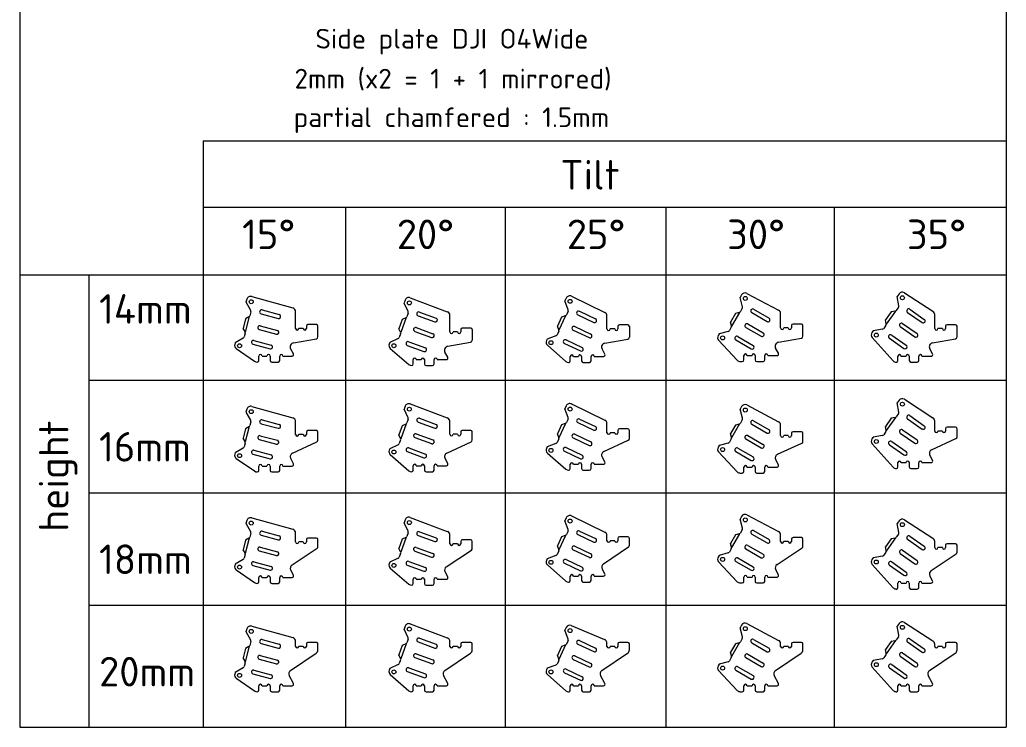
# Model space of a CAD drawing. Header units: millimetres. Extents: x -685 to 944, y -691 to 522.
# Drawn here: x 443 to 944, y -438 to -79 of the extents above; entities that cross this region are included whole.
import ezdxf

# ---------------------------------------------------------------- set-up
doc = ezdxf.new("R2010")
doc.units = ezdxf.units.MM
doc.linetypes.add('JIS_09_08', pattern=[10.75, 8, -0.55, 0.55, -0.55, 0.55, -0.55])
doc.layers.get('0').update_dxf_attribs({"lineweight": 5})
for name, color, linetype, lineweight in [('Calque1', 150, 'Continuous', 15), ('Calque2', 251, 'Continuous', 15), ('chamfered', 30, 'Continuous', 15), ('Cut', 150, 'Continuous', 15)]:
    doc.layers.add(name, color=color, linetype=linetype, lineweight=lineweight)
doc.styles.get("Standard").update_dxf_attribs({"font": 'arial.ttf'})

# ---------------------------------------------------------------- blocks, each defined once
blk = doc.blocks.new('cam plate rail v2.1')
at = {"layer": 'Calque1'}
for p, q in [((10.07, 5.24), (18.22, 1.43)), ((9.22, 3.42), (17.38, -0.38)), ((6.88, -4.31), (15.04, -8.11)), ((7.73, -2.5), (15.88, -6.3)), ((3.31, -9.26), (11.46, -13.07)), ((2.46, -11.08), (10.62, -14.88))]:
    blk.add_line(p, q, dxfattribs=at)
for centre in [(5.37, 10.3), (-4.36, -10.65)]:
    blk.add_circle(centre, 1, dxfattribs=at)
for centre, start, end in [((9.64, 4.33), 65.01, 245.01), ((17.8, 0.53), 245.01, 65.01), ((7.3, -3.41), 65.01, 245.01), ((2.88, -10.17), 64.9928, 244.9928), ((15.46, -7.21), 245.01, 65.01), ((11.04, -13.97), 244.9928, 64.9928)]:
    blk.add_arc(centre, 1, start, end, dxfattribs=at)
at = {"layer": 'chamfered'}
blk.add_line((3.06, 3.02), (-0.34, -4.29), dxfattribs=at)
at = {"layer": 'Cut'}
for p, q in [((4.32, 6.01), (2.69, 10.49)), ((4.29, 5.24), (3.45, 3.45)), ((1.06, 2.27), (-1.06, -2.27)), ((2.88, 2.93), (1.06, 2.27)), ((-0.43, -4.86), (-1.26, -6.65)), ((-0.39, -4.09), (-1.06, -2.27)), ((-1.83, -7.17), (-6.31, -8.8))]:
    blk.add_line(p, q, dxfattribs=at)
for centre, start, end in [((3.38, 5.67), 335, 20), ((2.54, 3.87), 290, 335), ((-1.33, -4.44), 335, 20), ((-2.17, -6.23), 290, 335)]:
    blk.add_arc(centre, 1, start, end, dxfattribs=at)

msp = doc.modelspace()

# ---------------------------------------------------------------- linework, layer by layer
at = {"layer": 'Calque1'}
for p, q in [((752.47, -234.47), (752.47, -239.83)), ((672.73, -236.02), (672.73, -241.37)), ((875.74, -240.02), (886.42, -251.85)), ((710.83, -243.97), (720.26, -252.17)), ((797.78, -241.45), (807.24, -251.54)), ((552.96, -245.67), (562.2, -251.97)), ((581.97, -248.28), (580.53, -245.64)), ((631.1, -245.53), (640.52, -253.73)), ((660.29, -250.02), (658.85, -247.38)), ((660.29, -250.04), (658.85, -247.38)), ((737.67, -249.67), (739.32, -249.67)), ((740.03, -248.48), (738.59, -245.84)), ((825.78, -249.18), (827.44, -249.18)), ((828.14, -247.99), (826.7, -245.35)), ((903.99, -249.51), (905.64, -249.51)), ((906.34, -248.33), (904.91, -245.69)), ((875.74, -293.99), (886.42, -305.83)), ((631.1, -299.44), (640.52, -307.64)), ((710.83, -298.63), (720.26, -306.83)), ((797.78, -298.07), (807.24, -308.17)), ((906.34, -302.31), (904.96, -299.75)), ((552.96, -301.43), (562.2, -307.74)), ((581.97, -304.04), (580.58, -301.49)), ((660.29, -303.95), (658.9, -301.39)), ((737.67, -304.33), (739.32, -304.33)), ((740.03, -303.14), (738.64, -300.59)), ((828.14, -304.62), (826.75, -302.06)), ((903.99, -303.49), (905.64, -303.49)), ((825.78, -305.8), (827.44, -305.8)), ((710.83, -355.43), (720.26, -363.63)), ((797.78, -353.8), (807.24, -363.9)), ((875.74, -355.13), (886.42, -366.97)), ((552.96, -357.97), (562.2, -364.28)), ((581.98, -360.59), (580.6, -358.05)), ((631.1, -356.99), (640.52, -365.19)), ((660.29, -361.5), (658.92, -358.96)), ((740.03, -359.94), (738.65, -357.42)), ((828.14, -360.35), (826.77, -357.82)), ((737.67, -361.12), (739.32, -361.12)), ((825.78, -361.53), (827.44, -361.53)), ((903.99, -364.63), (905.64, -364.63)), ((906.34, -363.44), (904.97, -360.92)), ((797.78, -408.99), (807.24, -419.08)), ((875.74, -407.22), (886.42, -419.06)), ((552.96, -412.92), (562.2, -419.23)), ((581.97, -415.54), (579.8, -411.54)), ((631.1, -411.03), (640.52, -419.23)), ((660.29, -415.54), (658.12, -411.54)), ((710.83, -411.03), (720.26, -419.23)), ((740.03, -415.54), (737.86, -411.54)), ((828.14, -415.54), (825.97, -411.54)), ((906.34, -415.54), (904.18, -411.54)), ((737.67, -416.72), (739.32, -416.72)), ((825.78, -416.72), (827.44, -416.72)), ((903.99, -416.72), (905.64, -416.72))]:
    msp.add_line(p, q, dxfattribs=at)
for centre, radius, start, end in [((751.47, -239.83), 1, 280.2468, 0), ((799.24, -240.08), 2, 150, 223.1431), ((877.23, -238.68), 2, 145, 222.0566), ((554.09, -244.02), 2, 165, 235.6807), ((582.29, -244.69), 2, 100.2468, 208.5212), ((632.41, -244.02), 2, 160, 228.9828), ((660.61, -246.43), 2, 100.2468, 208.5212), ((671.73, -241.37), 1, 280.2468, 0), ((712.14, -242.46), 2, 155, 228.9828), ((740.35, -244.89), 2, 100.2468, 208.5212), ((828.46, -244.4), 2, 100.2468, 208.5212), ((906.67, -244.74), 2, 100.2468, 208.5212), ((581.26, -248.66), 0.8, 270, 28.5212), ((659.59, -250.42), 0.8, 270, 28.5212), ((739.32, -248.87), 0.8, 270, 28.5212), ((827.44, -248.38), 0.8, 270, 28.5212), ((905.64, -248.71), 0.8, 270, 28.5212), ((563.51, -250.46), 2, 228.9828, 270), ((641.83, -252.22), 2, 228.9828, 270), ((721.57, -250.67), 2, 228.9828, 270), ((808.7, -250.18), 2, 223.1431, 270), ((887.91, -250.51), 2, 222.0566, 270), ((877.23, -292.65), 2, 145, 222.0566), ((554.09, -299.78), 2, 165, 235.6807), ((582.34, -300.53), 2, 114.841, 208.5212), ((632.41, -297.94), 2, 160, 228.9828), ((660.65, -300.43), 2, 114.841, 208.5212), ((712.14, -297.12), 2, 155, 228.9828), ((740.39, -299.63), 2, 114.841, 208.5212), ((799.24, -296.7), 2, 150, 223.1431), ((828.51, -301.11), 2, 114.841, 208.5212), ((906.71, -298.8), 2, 114.841, 208.5212), ((581.26, -304.43), 0.8, 270, 28.5212), ((659.59, -304.33), 0.8, 270, 28.5212), ((739.32, -303.53), 0.8, 270, 28.5212), ((827.44, -305), 0.8, 270, 28.5212), ((905.64, -302.69), 0.8, 270, 28.5212), ((563.51, -306.23), 2, 228.9828, 270), ((641.83, -306.13), 2, 228.9828, 270), ((721.57, -305.33), 2, 228.9828, 270), ((808.7, -306.8), 2, 223.1431, 270), ((887.91, -304.49), 2, 222.0566, 270), ((582.35, -357.09), 2, 123.7612, 208.5212), ((632.41, -355.48), 2, 160, 228.9828), ((712.14, -353.92), 2, 155, 228.9828), ((740.41, -356.46), 2, 123.7612, 208.5212), ((799.24, -352.43), 2, 150, 223.1431), ((828.52, -356.87), 2, 123.7612, 208.5212), ((877.23, -353.79), 2, 145, 222.0566), ((554.09, -356.32), 2, 165, 235.6807), ((660.67, -358), 2, 123.7612, 208.5212), ((739.32, -360.32), 0.8, 270, 28.5212), ((827.44, -360.73), 0.8, 270, 28.5212), ((906.73, -359.97), 2, 123.7612, 208.5212), ((563.51, -362.77), 2, 228.9828, 270), ((581.27, -360.97), 0.8, 270, 28.5212), ((641.83, -363.68), 2, 228.9828, 270), ((659.59, -361.88), 0.8, 270, 28.5212), ((721.57, -362.12), 2, 228.9828, 270), ((808.7, -362.53), 2, 223.1431, 270), ((905.64, -363.83), 0.8, 270, 28.5212), ((887.91, -365.63), 2, 222.0566, 270), ((877.23, -405.88), 2, 145, 222.0566), ((581.56, -410.59), 2, 123.7612, 208.5212), ((632.41, -409.52), 2, 160, 228.9828), ((659.88, -410.59), 2, 123.7612, 208.5212), ((712.14, -409.52), 2, 155, 228.9828), ((739.61, -410.59), 2, 123.7612, 208.5212), ((799.24, -407.62), 2, 150, 223.1431), ((827.73, -410.59), 2, 123.7612, 208.5212), ((905.93, -410.59), 2, 123.7612, 208.5212), ((554.09, -411.27), 2, 165, 235.6807), ((581.26, -415.92), 0.8, 270, 28.5212), ((659.58, -415.92), 0.8, 270, 28.5212), ((739.32, -415.92), 0.8, 270, 28.5212), ((827.44, -415.92), 0.8, 270, 28.5212), ((905.64, -415.92), 0.8, 270, 28.5212), ((563.51, -417.72), 2, 228.9828, 270), ((641.83, -417.72), 2, 228.9828, 270), ((721.57, -417.72), 2, 228.9828, 270), ((808.7, -417.72), 2, 223.1431, 270), ((887.91, -417.72), 2, 222.0566, 270)]:
    msp.add_arc(centre, radius, start, end, dxfattribs=at)
at = {"layer": 'Calque2'}
for p, q in [((443.04, 405.37), (443.04, -437.76)), ((943.76, 405.37), (943.76, -437.76)), ((536.16, -140.18), (536.16, -437.76)), ((536.16, -140.18), (943.76, -140.18)), ((536.16, -173.85), (943.76, -173.85)), ((608.37, -173.85), (608.37, -437.76)), ((689.44, -173.85), (689.44, -437.76)), ((770.92, -173.85), (770.92, -437.76)), ((856.43, -173.85), (856.43, -437.76)), ((443.04, -208.29), (943.76, -208.29)), ((478.14, -208.29), (478.14, -437.76)), ((478.14, -261.74), (943.76, -261.74)), ((478.14, -318.78), (943.76, -318.78)), ((478.14, -375.83), (943.76, -375.83)), ((443.04, -437.76), (943.76, -437.76))]:
    msp.add_line(p, q, dxfattribs=at)
at = {"layer": 'Cut'}
for p, q in [((560.76, -219.2), (581.58, -225.03)), ((641.24, -219.82), (660.06, -226.92)), ((720.39, -220.04), (719.72, -221.49)), ((723.08, -219.09), (739.97, -227.31)), ((809.44, -218.4), (808.65, -219.78)), ((812.11, -217.63), (828.15, -226.14)), ((889.33, -217.9), (888.42, -219.2)), ((892.06, -217.37), (906.5, -226.72)), ((558.29, -220.61), (557.88, -222.15)), ((638.65, -221.01), (638.11, -222.51)), ((583.04, -235.46), (583.04, -226.96)), ((661.36, -237.22), (661.36, -228.79)), ((741.1, -235.67), (741.1, -229.1)), ((829.21, -235.18), (829.21, -227.9)), ((907.42, -235.51), (907.42, -228.4)), ((588.55, -234.26), (588.55, -235.46)), ((593.61, -233.46), (589.35, -233.46)), ((594.41, -239.63), (594.41, -234.26)), ((671.93, -235.22), (667.67, -235.22)), ((746.61, -234.47), (746.61, -235.67)), ((751.67, -233.67), (747.41, -233.67)), ((833.12, -235.18), (830.81, -235.18)), ((834.72, -233.98), (834.72, -235.18)), ((839.78, -233.18), (835.52, -233.18)), ((840.58, -239.34), (840.58, -233.98)), ((912.93, -234.31), (912.93, -235.51)), ((917.99, -233.51), (913.73, -233.51)), ((918.79, -239.68), (918.79, -234.31)), ((586.95, -235.46), (584.64, -235.46)), ((665.27, -237.22), (662.96, -237.22)), ((666.87, -236.02), (666.87, -237.22)), ((745.01, -235.67), (742.7, -235.67)), ((798, -238.22), (797.5, -239.08)), ((828.11, -242.43), (839.76, -240.32)), ((876.21, -236.64), (875.59, -237.53)), ((911.33, -235.51), (909.02, -235.51)), ((552.37, -242.71), (552.16, -243.5)), ((581.93, -242.72), (593.59, -240.61)), ((630.83, -242.52), (630.53, -243.34)), ((660.25, -244.46), (671.91, -242.35)), ((710.72, -240.78), (710.33, -241.62)), ((739.99, -242.92), (751.65, -240.81)), ((906.31, -242.77), (917.96, -240.66)), ((564.41, -251.66), (564.41, -249.46)), ((566.01, -249.46), (568.53, -249.46)), ((570.13, -249.46), (570.13, -251.66)), ((574.99, -251.66), (574.99, -249.46)), ((576.59, -249.46), (581.26, -249.46)), ((722.47, -251.87), (722.47, -249.67)), ((724.07, -249.67), (726.59, -249.67)), ((728.19, -249.67), (728.19, -251.87)), ((733.05, -251.87), (733.05, -249.67)), ((734.65, -249.67), (737.67, -249.67)), ((810.58, -251.38), (810.58, -249.18)), ((812.18, -249.18), (814.71, -249.18)), ((816.31, -249.18), (816.31, -251.38)), ((821.17, -251.38), (821.17, -249.18)), ((822.77, -249.18), (825.78, -249.18)), ((888.79, -251.71), (888.79, -249.51)), ((890.39, -249.51), (892.91, -249.51)), ((894.51, -249.51), (894.51, -251.71)), ((899.37, -251.71), (899.37, -249.51)), ((900.97, -249.51), (903.99, -249.51)), ((563.51, -252.46), (563.61, -252.46)), ((570.93, -252.46), (574.19, -252.46)), ((641.83, -254.22), (641.93, -254.22)), ((642.73, -253.42), (642.73, -251.22)), ((644.33, -251.22), (646.85, -251.22)), ((648.45, -251.22), (648.45, -253.42)), ((649.25, -254.22), (652.51, -254.22)), ((653.31, -253.42), (653.31, -251.22)), ((654.91, -251.22), (659.59, -251.22)), ((721.57, -252.67), (721.67, -252.67)), ((728.99, -252.67), (732.25, -252.67)), ((808.7, -252.18), (809.78, -252.18)), ((817.11, -252.18), (820.37, -252.18)), ((887.91, -252.51), (887.99, -252.51)), ((895.31, -252.51), (898.57, -252.51)), ((560.76, -274.96), (581.58, -280.79)), ((638.65, -274.93), (638.11, -276.42)), ((641.24, -273.74), (660.06, -280.83)), ((720.39, -274.7), (719.72, -276.15)), ((723.08, -273.75), (739.97, -281.97)), ((809.44, -275.02), (808.65, -276.4)), ((812.11, -274.26), (828.15, -282.76)), ((889.33, -271.87), (888.42, -273.18)), ((892.06, -271.34), (906.5, -280.7)), ((558.29, -276.37), (557.88, -277.91)), ((583.04, -289.23), (583.04, -282.72)), ((661.36, -289.13), (661.36, -282.7)), ((741.1, -288.33), (741.1, -283.77)), ((829.21, -289.8), (829.21, -284.53)), ((907.42, -287.49), (907.42, -282.38)), ((586.95, -289.23), (584.64, -289.23)), ((588.55, -288.03), (588.55, -289.23)), ((593.61, -287.23), (589.35, -287.23)), ((594.41, -292.1), (594.41, -288.03)), ((665.27, -289.13), (662.96, -289.13)), ((666.87, -287.93), (666.87, -289.13)), ((671.93, -287.13), (667.67, -287.13)), ((672.73, -292), (672.73, -287.93)), ((745.01, -288.33), (742.7, -288.33)), ((746.61, -287.13), (746.61, -288.33)), ((751.67, -286.33), (747.41, -286.33)), ((752.47, -291.2), (752.47, -287.13)), ((833.12, -289.8), (830.81, -289.8)), ((834.72, -288.6), (834.72, -289.8)), ((839.78, -287.8), (835.52, -287.8)), ((840.58, -292.68), (840.58, -288.6)), ((911.33, -287.49), (909.02, -287.49)), ((912.93, -286.29), (912.93, -287.49)), ((917.99, -285.49), (913.73, -285.49)), ((918.79, -290.36), (918.79, -286.29)), ((581.49, -298.72), (593.83, -293.01)), ((659.81, -298.62), (672.15, -292.91)), ((739.55, -297.82), (751.89, -292.11)), ((798, -294.84), (797.5, -295.7)), ((827.67, -299.29), (840, -293.58)), ((876.21, -290.62), (875.59, -291.5)), ((905.87, -296.98), (918.21, -291.27)), ((552.37, -298.48), (552.16, -299.26)), ((630.83, -296.43), (630.53, -297.25)), ((710.72, -295.45), (710.33, -296.28)), ((564.41, -307.43), (564.41, -305.23)), ((566.01, -305.23), (568.53, -305.23)), ((570.13, -305.23), (570.13, -307.43)), ((574.99, -307.43), (574.99, -305.23)), ((576.59, -305.23), (581.26, -305.23)), ((642.73, -307.33), (642.73, -305.13)), ((644.33, -305.13), (646.85, -305.13)), ((648.45, -305.13), (648.45, -307.33)), ((653.31, -307.33), (653.31, -305.13)), ((654.91, -305.13), (659.59, -305.13)), ((722.47, -306.53), (722.47, -304.33)), ((724.07, -304.33), (726.59, -304.33)), ((728.19, -304.33), (728.19, -306.53)), ((733.05, -306.53), (733.05, -304.33)), ((734.65, -304.33), (737.67, -304.33)), ((888.79, -305.69), (888.79, -303.49)), ((890.39, -303.49), (892.91, -303.49)), ((894.51, -303.49), (894.51, -305.69)), ((899.37, -305.69), (899.37, -303.49)), ((900.97, -303.49), (903.99, -303.49)), ((563.51, -308.23), (563.61, -308.23)), ((570.93, -308.23), (574.19, -308.23)), ((641.83, -308.13), (641.93, -308.13)), ((649.25, -308.13), (652.51, -308.13)), ((721.57, -307.33), (721.67, -307.33)), ((728.99, -307.33), (732.25, -307.33)), ((808.7, -308.8), (809.78, -308.8)), ((810.58, -308), (810.58, -305.8)), ((812.18, -305.8), (814.71, -305.8)), ((816.31, -305.8), (816.31, -308)), ((817.11, -308.8), (820.37, -308.8)), ((821.17, -308), (821.17, -305.8)), ((822.77, -305.8), (825.78, -305.8)), ((887.91, -306.49), (887.99, -306.49)), ((895.31, -306.49), (898.57, -306.49)), ((812.11, -329.98), (828.15, -338.49)), ((558.29, -332.92), (557.88, -334.45)), ((560.76, -331.51), (581.58, -337.34)), ((638.65, -332.47), (638.11, -333.97)), ((641.24, -331.29), (660.06, -338.38)), ((720.39, -331.5), (719.72, -332.95)), ((723.08, -330.55), (739.97, -338.76)), ((809.44, -330.75), (808.65, -332.13)), ((889.33, -333.01), (888.42, -334.32)), ((892.06, -332.48), (906.5, -341.84)), ((583.04, -343.77), (583.04, -339.26)), ((661.36, -344.68), (661.36, -340.25)), ((829.21, -343.53), (829.21, -340.26)), ((586.95, -343.77), (584.64, -343.77)), ((588.55, -342.57), (588.55, -343.77)), ((593.61, -341.77), (589.35, -341.77)), ((594.41, -346.09), (594.41, -342.57)), ((665.27, -344.68), (662.96, -344.68)), ((666.87, -343.48), (666.87, -344.68)), ((671.93, -342.68), (667.67, -342.68)), ((672.73, -347.01), (672.73, -343.48)), ((741.1, -343.12), (741.1, -340.56)), ((745.01, -343.12), (742.7, -343.12)), ((746.61, -341.92), (746.61, -343.12)), ((751.67, -341.12), (747.41, -341.12)), ((752.47, -343.12), (752.47, -341.92)), ((752.47, -345.46), (752.47, -343.12)), ((833.12, -343.53), (830.81, -343.53)), ((834.72, -342.33), (834.72, -343.53)), ((839.78, -341.53), (835.52, -341.53)), ((840.58, -345.87), (840.58, -342.33)), ((907.42, -346.63), (907.42, -343.51)), ((912.93, -345.43), (912.93, -346.63)), ((917.99, -344.63), (913.73, -344.63)), ((918.79, -346.63), (918.79, -345.43)), ((581.24, -355.43), (593.96, -346.92)), ((659.56, -356.34), (672.28, -347.84)), ((739.3, -354.8), (752.02, -346.3)), ((827.41, -355.2), (840.14, -346.7)), ((905.62, -358.3), (918.34, -349.8)), ((911.33, -346.63), (909.02, -346.63)), ((918.79, -348.97), (918.79, -346.63)), ((552.37, -355.02), (552.16, -355.8)), ((630.83, -353.98), (630.53, -354.8)), ((710.72, -352.24), (710.33, -353.08)), ((798, -350.57), (797.5, -351.43)), ((876.21, -351.76), (875.59, -352.64)), ((563.51, -364.77), (563.61, -364.77)), ((564.41, -363.97), (564.41, -361.77)), ((566.01, -361.77), (568.53, -361.77)), ((570.13, -361.77), (570.13, -363.97)), ((570.93, -364.77), (574.19, -364.77)), ((574.99, -363.97), (574.99, -361.77)), ((576.59, -361.77), (581.27, -361.77)), ((642.73, -364.88), (642.73, -362.68)), ((644.33, -362.68), (646.85, -362.68)), ((648.45, -362.68), (648.45, -364.88)), ((653.31, -364.88), (653.31, -362.68)), ((654.91, -362.68), (659.59, -362.68)), ((721.57, -364.12), (721.67, -364.12)), ((722.47, -363.32), (722.47, -361.12)), ((724.07, -361.12), (726.59, -361.12)), ((728.19, -361.12), (728.19, -363.32)), ((728.99, -364.12), (732.25, -364.12)), ((733.05, -363.32), (733.05, -361.12)), ((734.65, -361.12), (737.67, -361.12)), ((808.7, -364.53), (809.78, -364.53)), ((810.58, -363.73), (810.58, -361.53)), ((812.18, -361.53), (814.71, -361.53)), ((816.31, -361.53), (816.31, -363.73)), ((817.11, -364.53), (820.37, -364.53)), ((821.17, -363.73), (821.17, -361.53)), ((822.77, -361.53), (825.78, -361.53)), ((888.79, -366.83), (888.79, -364.63)), ((890.39, -364.63), (892.91, -364.63)), ((894.51, -364.63), (894.51, -366.83)), ((899.37, -366.83), (899.37, -364.63)), ((900.97, -364.63), (903.99, -364.63)), ((641.83, -365.68), (641.93, -365.68)), ((649.25, -365.68), (652.51, -365.68)), ((887.91, -367.63), (887.99, -367.63)), ((895.31, -367.63), (898.57, -367.63)), ((641.24, -385.32), (660.06, -392.42)), ((812.11, -385.17), (828.15, -393.68)), ((889.33, -385.1), (888.42, -386.41)), ((892.06, -384.57), (906.5, -393.93)), ((558.29, -387.86), (557.88, -389.4)), ((560.76, -386.46), (581.58, -392.28)), ((638.65, -386.51), (638.11, -388.01)), ((720.39, -387.1), (719.72, -388.54)), ((722.98, -386.1), (739.88, -393.25)), ((809.44, -385.94), (808.65, -387.32)), ((583.04, -396.72), (583.04, -394.21)), ((588.55, -395.52), (588.55, -396.72)), ((593.61, -394.72), (589.35, -394.72)), ((594.41, -396.72), (594.41, -395.52)), ((661.36, -396.72), (661.36, -394.29)), ((666.87, -395.52), (666.87, -396.72)), ((671.93, -394.72), (667.67, -394.72)), ((672.73, -396.72), (672.73, -395.52)), ((741.1, -396.72), (741.1, -395.09)), ((746.61, -395.52), (746.61, -396.72)), ((751.67, -394.72), (747.41, -394.72)), ((752.47, -396.72), (752.47, -395.52)), ((829.21, -396.72), (829.21, -395.44)), ((834.72, -395.52), (834.72, -396.72)), ((839.78, -394.72), (835.52, -394.72)), ((840.58, -396.72), (840.58, -395.52)), ((912.93, -395.52), (912.93, -396.72)), ((917.99, -394.72), (913.73, -394.72)), ((918.79, -396.72), (918.79, -395.52)), ((580.44, -408.93), (593.52, -400.19)), ((586.95, -396.72), (584.64, -396.72)), ((594.41, -398.52), (594.41, -396.72)), ((658.76, -408.93), (671.84, -400.19)), ((665.27, -396.72), (662.96, -396.72)), ((672.73, -398.52), (672.73, -396.72)), ((738.5, -408.93), (751.58, -400.19)), ((745.01, -396.72), (742.7, -396.72)), ((752.47, -398.52), (752.47, -396.72)), ((826.62, -408.93), (839.69, -400.19)), ((833.12, -396.72), (830.81, -396.72)), ((840.58, -398.52), (840.58, -396.72)), ((904.82, -408.93), (917.9, -400.19)), ((907.42, -396.72), (907.42, -395.61)), ((911.33, -396.72), (909.02, -396.72)), ((918.79, -398.52), (918.79, -396.72)), ((876.21, -403.85), (875.59, -404.73)), ((552.37, -409.97), (552.16, -410.75)), ((630.83, -408.01), (630.53, -408.84)), ((710.72, -407.84), (710.33, -408.67)), ((798, -405.76), (797.5, -406.62)), ((563.51, -419.72), (563.61, -419.72)), ((564.41, -418.92), (564.41, -416.72)), ((566.01, -416.72), (568.53, -416.72)), ((570.13, -416.72), (570.13, -418.92)), ((570.93, -419.72), (574.19, -419.72)), ((574.99, -418.92), (574.99, -416.72)), ((576.59, -416.72), (581.26, -416.72)), ((641.83, -419.72), (641.93, -419.72)), ((642.73, -418.92), (642.73, -416.72)), ((644.33, -416.72), (646.85, -416.72)), ((648.45, -416.72), (648.45, -418.92)), ((649.25, -419.72), (652.51, -419.72)), ((653.31, -418.92), (653.31, -416.72)), ((654.91, -416.72), (659.58, -416.72)), ((721.57, -419.72), (721.67, -419.72)), ((722.47, -418.92), (722.47, -416.72)), ((724.07, -416.72), (726.59, -416.72)), ((728.19, -416.72), (728.19, -418.92)), ((728.99, -419.72), (732.25, -419.72)), ((733.05, -418.92), (733.05, -416.72)), ((734.65, -416.72), (737.67, -416.72)), ((808.7, -419.72), (809.78, -419.72)), ((810.58, -418.92), (810.58, -416.72)), ((812.18, -416.72), (814.71, -416.72)), ((816.31, -416.72), (816.31, -418.92)), ((817.11, -419.72), (820.37, -419.72)), ((821.17, -418.92), (821.17, -416.72)), ((822.77, -416.72), (825.78, -416.72)), ((887.91, -419.72), (887.99, -419.72)), ((888.79, -418.92), (888.79, -416.72)), ((890.39, -416.72), (892.91, -416.72)), ((894.51, -416.72), (894.51, -418.92)), ((895.31, -419.72), (898.57, -419.72)), ((899.37, -418.92), (899.37, -416.72)), ((900.97, -416.72), (903.99, -416.72))]:
    msp.add_line(p, q, dxfattribs=at)
for centre, radius, start, end in [((560.23, -221.13), 2, 74.3544, 165), ((640.53, -221.7), 2, 69.3544, 160), ((722.21, -220.89), 2, 64.055, 155), ((811.18, -219.4), 2, 62.0574, 150), ((890.97, -219.04), 2, 57.0574, 145), ((581.04, -226.96), 2, 0, 74.3544), ((659.36, -228.79), 2, 0, 69.3544), ((739.1, -229.1), 2, 0, 64.055), ((827.21, -227.9), 2, 0, 62.0574), ((905.42, -228.4), 2, 0, 57.0574), ((589.35, -234.26), 0.8, 90, 180), ((593.61, -234.26), 0.8, 0, 90), ((667.67, -236.02), 0.8, 90, 180), ((671.93, -236.02), 0.8, 0, 90), ((747.41, -234.47), 0.8, 90, 180), ((751.67, -234.47), 0.8, 0, 90), ((830.01, -235.18), 0.8, 180, 0), ((833.92, -235.18), 0.8, 180, 0), ((835.52, -233.98), 0.8, 90, 180), ((839.78, -233.98), 0.8, 0, 90), ((913.73, -234.31), 0.8, 90, 180), ((917.99, -234.31), 0.8, 0, 90), ((583.84, -235.46), 0.8, 180, 0), ((587.75, -235.46), 0.8, 180, 0), ((593.41, -239.63), 1, 280.2468, 0), ((662.16, -237.22), 0.8, 180, 0), ((666.07, -237.22), 0.8, 180, 0), ((741.9, -235.67), 0.8, 180, 0), ((745.81, -235.67), 0.8, 180, 0), ((839.58, -239.34), 1, 280.2468, 0), ((908.22, -235.51), 0.8, 180, 0), ((912.13, -235.51), 0.8, 180, 0), ((917.79, -239.68), 1, 280.2468, 0), ((565.21, -249.46), 0.8, 0, 180), ((569.33, -249.46), 0.8, 0, 180), ((575.79, -249.46), 0.8, 0, 180), ((723.27, -249.67), 0.8, 0, 180), ((727.39, -249.67), 0.8, 0, 180), ((733.85, -249.67), 0.8, 0, 180), ((811.38, -249.18), 0.8, 0, 180), ((815.51, -249.18), 0.8, 0, 180), ((821.97, -249.18), 0.8, 0, 180), ((889.59, -249.51), 0.8, 0, 180), ((893.71, -249.51), 0.8, 0, 180), ((900.17, -249.51), 0.8, 0, 180), ((563.61, -251.66), 0.8, 270, 0), ((570.93, -251.66), 0.8, 180, 270), ((574.19, -251.66), 0.8, 270, 0), ((641.93, -253.42), 0.8, 270, 0), ((643.53, -251.22), 0.8, 0, 180), ((647.65, -251.22), 0.8, 0, 180), ((649.25, -253.42), 0.8, 180, 270), ((652.51, -253.42), 0.8, 270, 0), ((654.11, -251.22), 0.8, 0, 180), ((721.67, -251.87), 0.8, 270, 0), ((728.99, -251.87), 0.8, 180, 270), ((732.25, -251.87), 0.8, 270, 0), ((809.78, -251.38), 0.8, 270, 0), ((817.11, -251.38), 0.8, 180, 270), ((820.37, -251.38), 0.8, 270, 0), ((887.99, -251.71), 0.8, 270, 0), ((895.31, -251.71), 0.8, 180, 270), ((898.57, -251.71), 0.8, 270, 0), ((560.23, -276.89), 2, 74.3544, 165), ((640.53, -275.61), 2, 69.3544, 160), ((722.21, -275.55), 2, 64.055, 155), ((811.18, -276.02), 2, 62.0574, 150), ((890.97, -273.02), 2, 57.0574, 145), ((581.04, -282.72), 2, 0, 74.3544), ((659.36, -282.7), 2, 0, 69.3544), ((739.1, -283.77), 2, 0, 64.055), ((827.21, -284.53), 2, 0, 62.0574), ((905.42, -282.38), 2, 0, 57.0574), ((583.84, -289.23), 0.8, 180, 0), ((587.75, -289.23), 0.8, 180, 0), ((589.35, -288.03), 0.8, 90, 180), ((593.61, -288.03), 0.8, 0, 90), ((662.16, -289.13), 0.8, 180, 0), ((666.07, -289.13), 0.8, 180, 0), ((667.67, -287.93), 0.8, 90, 180), ((671.93, -287.93), 0.8, 0, 90), ((741.9, -288.33), 0.8, 180, 0), ((745.81, -288.33), 0.8, 180, 0), ((747.41, -287.13), 0.8, 90, 180), ((751.67, -287.13), 0.8, 0, 90), ((830.01, -289.8), 0.8, 180, 0), ((833.92, -289.8), 0.8, 180, 0), ((835.52, -288.6), 0.8, 90, 180), ((839.78, -288.6), 0.8, 0, 90), ((908.22, -287.49), 0.8, 180, 0), ((912.13, -287.49), 0.8, 180, 0), ((913.73, -286.29), 0.8, 90, 180), ((917.99, -286.29), 0.8, 0, 90), ((917.79, -290.36), 1, 294.841, 0), ((593.41, -292.1), 1, 294.841, 0), ((671.73, -292), 1, 294.841, 0), ((751.47, -291.2), 1, 294.841, 0), ((839.58, -292.68), 1, 294.841, 0), ((565.21, -305.23), 0.8, 0, 180), ((569.33, -305.23), 0.8, 0, 180), ((575.79, -305.23), 0.8, 0, 180), ((643.53, -305.13), 0.8, 0, 180), ((647.65, -305.13), 0.8, 0, 180), ((654.11, -305.13), 0.8, 0, 180), ((723.27, -304.33), 0.8, 0, 180), ((727.39, -304.33), 0.8, 0, 180), ((733.85, -304.33), 0.8, 0, 180), ((811.38, -305.8), 0.8, 0, 180), ((815.51, -305.8), 0.8, 0, 180), ((821.97, -305.8), 0.8, 0, 180), ((889.59, -303.49), 0.8, 0, 180), ((893.71, -303.49), 0.8, 0, 180), ((900.17, -303.49), 0.8, 0, 180), ((563.61, -307.43), 0.8, 270, 0), ((570.93, -307.43), 0.8, 180, 270), ((574.19, -307.43), 0.8, 270, 0), ((641.93, -307.33), 0.8, 270, 0), ((649.25, -307.33), 0.8, 180, 270), ((652.51, -307.33), 0.8, 270, 0), ((721.67, -306.53), 0.8, 270, 0), ((728.99, -306.53), 0.8, 180, 270), ((732.25, -306.53), 0.8, 270, 0), ((809.78, -308), 0.8, 270, 0), ((817.11, -308), 0.8, 180, 270), ((820.37, -308), 0.8, 270, 0), ((887.99, -305.69), 0.8, 270, 0), ((895.31, -305.69), 0.8, 180, 270), ((898.57, -305.69), 0.8, 270, 0), ((722.21, -332.34), 2, 64.055, 155), ((811.18, -331.75), 2, 62.0574, 150), ((560.23, -333.43), 2, 74.3544, 165), ((640.53, -333.16), 2, 69.3544, 160), ((890.97, -334.16), 2, 57.0574, 145), ((581.04, -339.26), 2, 0, 74.3544), ((659.36, -340.25), 2, 0, 69.3544), ((739.1, -340.56), 2, 0, 64.055), ((827.21, -340.26), 2, 0, 62.0574), ((583.84, -343.77), 0.8, 180, 0), ((587.75, -343.77), 0.8, 180, 0), ((589.35, -342.57), 0.8, 90, 180), ((593.61, -342.57), 0.8, 0, 90), ((662.16, -344.68), 0.8, 180, 0), ((666.07, -344.68), 0.8, 180, 0), ((667.67, -343.48), 0.8, 90, 180), ((671.93, -343.48), 0.8, 0, 90), ((741.9, -343.12), 0.8, 180, 0), ((745.81, -343.12), 0.8, 180, 0), ((747.41, -341.92), 0.8, 90, 180), ((751.67, -341.92), 0.8, 0, 90), ((751.47, -345.46), 1, 303.7612, 0), ((830.01, -343.53), 0.8, 180, 0), ((833.92, -343.53), 0.8, 180, 0), ((835.52, -342.33), 0.8, 90, 180), ((839.78, -342.33), 0.8, 0, 90), ((905.42, -343.51), 2, 0, 57.0574), ((913.73, -345.43), 0.8, 90, 180), ((917.99, -345.43), 0.8, 0, 90), ((593.41, -346.09), 1, 303.7612, 0), ((671.73, -347.01), 1, 303.7612, 0), ((839.58, -345.87), 1, 303.7612, 0), ((908.22, -346.63), 0.8, 180, 0), ((912.13, -346.63), 0.8, 180, 0), ((917.79, -348.97), 1, 303.7612, 0), ((723.27, -361.12), 0.8, 0, 180), ((727.39, -361.12), 0.8, 0, 180), ((733.85, -361.12), 0.8, 0, 180), ((563.61, -363.97), 0.8, 270, 0), ((565.21, -361.77), 0.8, 0, 180), ((569.33, -361.77), 0.8, 0, 180), ((570.93, -363.97), 0.8, 180, 270), ((574.19, -363.97), 0.8, 270, 0), ((575.79, -361.77), 0.8, 0, 180), ((641.93, -364.88), 0.8, 270, 0), ((643.53, -362.68), 0.8, 0, 180), ((647.65, -362.68), 0.8, 0, 180), ((649.25, -364.88), 0.8, 180, 270), ((652.51, -364.88), 0.8, 270, 0), ((654.11, -362.68), 0.8, 0, 180), ((721.67, -363.32), 0.8, 270, 0), ((728.99, -363.32), 0.8, 180, 270), ((732.25, -363.32), 0.8, 270, 0), ((809.78, -363.73), 0.8, 270, 0), ((811.38, -361.53), 0.8, 0, 180), ((815.51, -361.53), 0.8, 0, 180), ((817.11, -363.73), 0.8, 180, 270), ((820.37, -363.73), 0.8, 270, 0), ((821.97, -361.53), 0.8, 0, 180), ((889.59, -364.63), 0.8, 0, 180), ((893.71, -364.63), 0.8, 0, 180), ((900.17, -364.63), 0.8, 0, 180), ((887.99, -366.83), 0.8, 270, 0), ((895.31, -366.83), 0.8, 180, 270), ((898.57, -366.83), 0.8, 270, 0), ((640.53, -387.19), 2, 69.3544, 160), ((811.18, -386.94), 2, 62.0574, 150), ((890.97, -386.25), 2, 57.0574, 145), ((560.23, -388.38), 2, 74.3544, 165), ((722.21, -387.94), 2, 67.0574, 155), ((581.04, -394.21), 2, 0, 74.3544), ((589.35, -395.52), 0.8, 90, 180), ((593.61, -395.52), 0.8, 0, 90), ((659.36, -394.29), 2, 0, 69.3544), ((667.67, -395.52), 0.8, 90, 180), ((671.93, -395.52), 0.8, 0, 90), ((739.1, -395.09), 2, 0, 67.0574), ((747.41, -395.52), 0.8, 90, 180), ((751.67, -395.52), 0.8, 0, 90), ((827.21, -395.44), 2, 0, 62.0574), ((835.52, -395.52), 0.8, 90, 180), ((839.78, -395.52), 0.8, 0, 90), ((905.42, -395.61), 2, 0, 57.0574), ((913.73, -395.52), 0.8, 90, 180), ((917.99, -395.52), 0.8, 0, 90), ((583.84, -396.72), 0.8, 180, 0), ((587.75, -396.72), 0.8, 180, 0), ((592.41, -398.52), 2, 303.7612, 0), ((662.16, -396.72), 0.8, 180, 0), ((666.07, -396.72), 0.8, 180, 0), ((670.73, -398.52), 2, 303.7612, 0), ((741.9, -396.72), 0.8, 180, 0), ((745.81, -396.72), 0.8, 180, 0), ((750.47, -398.52), 2, 303.7612, 0), ((830.01, -396.72), 0.8, 180, 0), ((833.92, -396.72), 0.8, 180, 0), ((838.58, -398.52), 2, 303.7612, 0), ((908.22, -396.72), 0.8, 180, 0), ((912.13, -396.72), 0.8, 180, 0), ((916.79, -398.52), 2, 303.7612, 0), ((563.61, -418.92), 0.8, 270, 0), ((565.21, -416.72), 0.8, 0, 180), ((569.33, -416.72), 0.8, 0, 180), ((570.93, -418.92), 0.8, 180, 270), ((574.19, -418.92), 0.8, 270, 0), ((575.79, -416.72), 0.8, 0, 180), ((641.93, -418.92), 0.8, 270, 0), ((643.53, -416.72), 0.8, 0, 180), ((647.65, -416.72), 0.8, 0, 180), ((649.25, -418.92), 0.8, 180, 270), ((652.51, -418.92), 0.8, 270, 0), ((654.11, -416.72), 0.8, 0, 180), ((721.67, -418.92), 0.8, 270, 0), ((723.27, -416.72), 0.8, 0, 180), ((727.39, -416.72), 0.8, 0, 180), ((728.99, -418.92), 0.8, 180, 270), ((732.25, -418.92), 0.8, 270, 0), ((733.85, -416.72), 0.8, 0, 180), ((809.78, -418.92), 0.8, 270, 0), ((811.38, -416.72), 0.8, 0, 180), ((815.51, -416.72), 0.8, 0, 180), ((817.11, -418.92), 0.8, 180, 270), ((820.37, -418.92), 0.8, 270, 0), ((821.97, -416.72), 0.8, 0, 180), ((887.99, -418.92), 0.8, 270, 0), ((889.59, -416.72), 0.8, 0, 180), ((893.71, -416.72), 0.8, 0, 180), ((895.31, -418.92), 0.8, 180, 270), ((898.57, -418.92), 0.8, 270, 0), ((900.17, -416.72), 0.8, 0, 180)]:
    msp.add_arc(centre, radius, start, end, dxfattribs=at)

# ---------------------------------------------------------------- block references
at = {"layer": 'Calque1'}
for p, rotation in [((557.06, -232.95), 9.999999999999998), ((636.35, -233.2), 5), ((805.06, -230), 355), ((883.95, -229.07), 350), ((557.06, -288.71), 9.999999999999998), ((636.35, -287.11), 5), ((805.06, -286.62), 355), ((883.95, -283.05), 350), ((557.06, -345.25), 9.999999999999998), ((636.35, -344.66), 5), ((805.06, -342.35), 355), ((883.95, -344.18), 350), ((883.95, -396.27), 350), ((557.06, -400.2), 9.999999999999998), ((636.35, -398.69), 5), ((805.06, -397.54), 355)]:
    msp.add_blockref('cam plate rail v2.1', p, dxfattribs=dict(at, rotation=rotation))
for p in [(717.03, -231.98), (717.03, -286.64), (717.03, -343.44), (717.03, -399.03)]:
    msp.add_blockref('cam plate rail v2.1', p, dxfattribs=at)

# ---------------------------------------------------------------- texts
at = {"linetype": 'JIS_09_08', "attachment_point": 1}
for s, width, insert, char_height in [('\\pi97.37807;{\\fISOCPEUR|b0|i0|c0|p34;Side plate DJI O4Wide}', 327.7561, (495.72, -83.42), 10), ('\\pi85.87807;{\\fISOCPEUR|b0|i0|c0|p34;2mm (x2 = 1 + 1 mirrored)}', 327.7561, (496.63, -103.69), 10), ('{\\fISOCPEUR|b0|i0|c0|p34;Tilt}', 40.6308, (717.41, -149.98), 15), ('{\\fISOCPEUR|b0|i0|c0|p34;15°}', 40.6308, (555.89, -180.18), 15), ('{\\fISOCPEUR|b0|i0|c0|p34;20°}', 40.6308, (634.42, -180.18), 15), ('{\\fISOCPEUR|b0|i0|c0|p34;25°}', 40.6308, (720.69, -180.18), 15), ('{\\fISOCPEUR|b0|i0|c0|p34;30°}', 40.6308, (802.05, -180.18), 15), ('{\\fISOCPEUR|b0|i0|c0|p34;35°}', 40.6308, (893.32, -180.18), 15), ('{\\fISOCPEUR|b0|i0|c0|p34;14mm}', 40.6308, (483.3, -218.02), 15), ('{\\fISOCPEUR|b0|i0|c0|p34;16mm}', 40.6308, (483.3, -287.97), 15), ('{\\fISOCPEUR|b0|i0|c0|p34;18mm}', 40.6308, (483.3, -345.02), 15), ('{\\fISOCPEUR|b0|i0|c0|p34;20mm}', 40.6308, (483.3, -402.06), 15)]:
    msp.add_mtext_dynamic_manual_height_columns(s, width=width, gutter_width=12.5, heights=[0], dxfattribs=dict(at, insert=insert, char_height=char_height))
at = {"linetype": 'JIS_09_08', "insert": (452.78, -338.59), "char_height": 15, "attachment_point": 1, "rotation": 90}
msp.add_mtext_dynamic_manual_height_columns('{\\fISOCPEUR|b0|i0|c0|p34;height}', width=40.6308, gutter_width=12.5, heights=[0], dxfattribs=at)
at = {"layer": 'chamfered', "linetype": 'JIS_09_08', "insert": (495.21, -123.27), "char_height": 10, "attachment_point": 1}
msp.add_mtext_dynamic_manual_height_columns('\\pi86.87807;{\\fISOCPEUR|b0|i0|c0|p34;partial chamfered : 1.5mm}', width=327.7561, gutter_width=12.5, heights=[0], dxfattribs=at)

doc.saveas('drawing.dxf')
